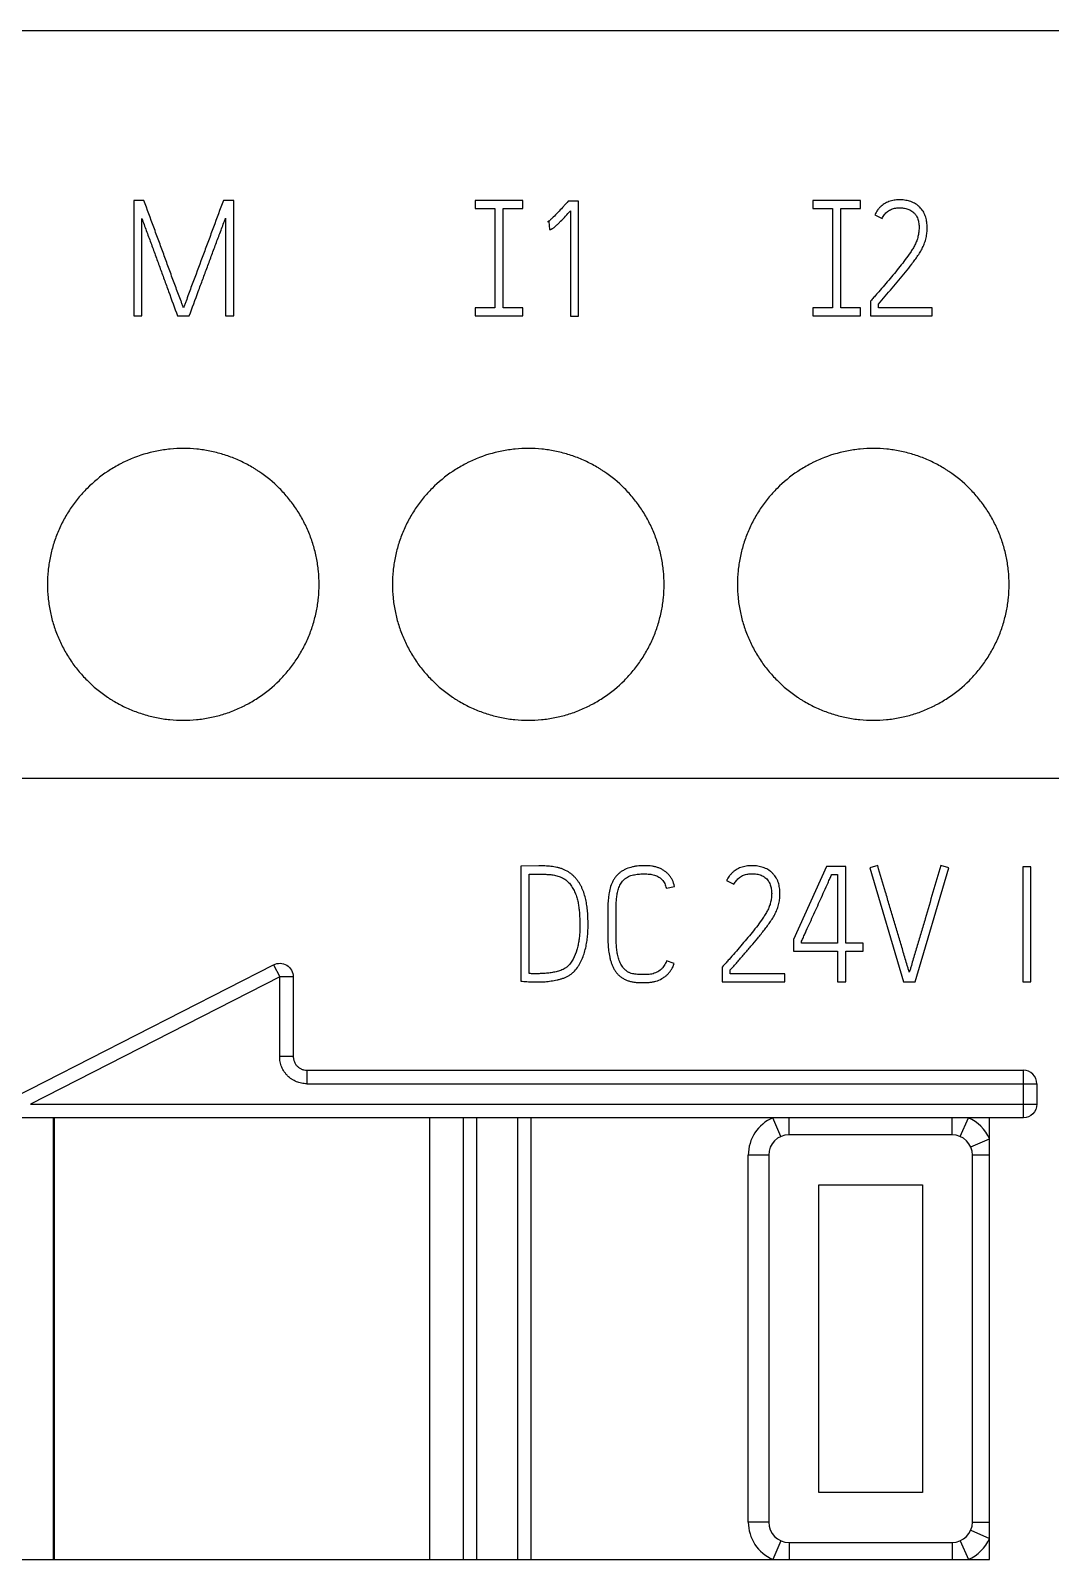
# Model space of a CAD drawing. Extents: x 0 to 420, y 0 to 297.
# Drawn here: x 117.15 to 132.17, y 209.14 to 231.64 of the extents above; entities that cross this region are included whole.
import ezdxf

# ---------------------------------------------------------------- set-up
doc = ezdxf.new("R2010")
doc.units = 0
doc.header["$LTSCALE"] = 23.1
doc.layers.add('10000_FRONT', color=7, linetype='CONTINUOUS')
doc.layers.add('10500_FRONT_LABELING', color=7, linetype='CONTINUOUS')

msp = doc.modelspace()

# ---------------------------------------------------------------- linework, layer by layer
at = {"layer": '10000_FRONT', "color": 7, "linetype": 'CONTINUOUS'}
for p, q in [((109.271, 231.64), (144.771, 231.64)), ((109.271, 220.64), (144.771, 220.64)), ((116.691, 215.829), (120.73, 217.892)), ((120.73, 217.892), (120.821, 217.714)), ((120.821, 217.714), (117.152, 215.84)), ((120.821, 216.54), (120.821, 217.714)), ((121.021, 217.714), (120.821, 217.714)), ((121.021, 217.714), (121.021, 216.54)), ((121.021, 216.54), (120.821, 216.54)), ((121.221, 216.34), (121.221, 216.14)), ((121.221, 216.34), (131.771, 216.34)), ((131.771, 215.64), (131.771, 216.34)), ((121.221, 216.14), (131.971, 216.14)), ((131.971, 216.14), (131.971, 215.84)), ((117.152, 215.84), (131.971, 215.84)), ((131.771, 215.64), (116.737, 215.64)), ((117.486, 215.64), (117.486, 209.14)), ((117.502, 215.64), (117.502, 209.14)), ((123.03, 209.14), (123.03, 215.64)), ((123.521, 215.64), (123.521, 209.14)), ((123.721, 215.64), (123.721, 209.14)), ((124.321, 215.64), (124.321, 209.14)), ((124.521, 215.64), (124.521, 209.14)), ((128.201, 215.365), (128.081, 215.64)), ((128.321, 215.39), (128.321, 215.64)), ((130.721, 215.39), (130.721, 215.64)), ((130.841, 215.365), (130.961, 215.64)), ((131.271, 209.14), (131.271, 215.64)), ((130.721, 215.39), (128.321, 215.39)), ((130.996, 215.21), (131.271, 215.33)), ((127.721, 209.69), (127.721, 215.09)), ((128.021, 215.09), (127.721, 215.09)), ((128.021, 215.09), (128.021, 209.69)), ((131.021, 209.69), (131.021, 215.09)), ((131.271, 215.09), (131.021, 215.09)), ((128.758, 210.127), (128.758, 214.653)), ((128.758, 214.653), (130.284, 214.653)), ((130.284, 214.653), (130.284, 210.127)), ((130.284, 210.127), (128.758, 210.127)), ((128.021, 209.69), (127.721, 209.69)), ((130.996, 209.57), (131.271, 209.45)), ((131.021, 209.69), (131.271, 209.69)), ((128.201, 209.415), (128.081, 209.14)), ((128.321, 209.39), (128.321, 209.14)), ((128.321, 209.39), (130.721, 209.39)), ((130.721, 209.39), (130.721, 209.14)), ((130.841, 209.415), (130.961, 209.14)), ((117.021, 209.14), (131.271, 209.14))]:
    msp.add_line(p, q, dxfattribs=at)
for centre, radius, start, end in [((131.771, 216.14), 0.2, 0, 90), ((128.321, 215.09), 0.6, 113.5565, 180), ((130.721, 215.09), 0.6, 23.5565, 66.4435), ((128.321, 215.09), 0.3, 90, 180), ((130.721, 215.09), 0.3, 0, 90), ((128.321, 209.69), 0.6, 180, 246.4435), ((128.321, 209.69), 0.3, 180, 270), ((130.721, 209.69), 0.3, 270, 360), ((130.721, 209.69), 0.6, 293.5565, 336.4435)]:
    msp.add_arc(centre, radius, start, end, dxfattribs=at)
for points, knots in [([(121.401, 223.49), (121.401, 223.556), (121.398, 223.621), (121.385, 223.751), (121.375, 223.815), (121.35, 223.942), (121.334, 224.006), (121.306, 224.1), (121.296, 224.131), (121.274, 224.193), (121.262, 224.223), (121.224, 224.314), (121.169, 224.432), (121.102, 224.544), (121.048, 224.625), (121.029, 224.652), (120.99, 224.704), (120.97, 224.73), (120.908, 224.807), (120.864, 224.856), (120.726, 224.994), (120.625, 225.077), (120.502, 225.16), (120.488, 225.169), (120.461, 225.186), (120.447, 225.195), (120.404, 225.221), (120.376, 225.237), (120.289, 225.283), (120.23, 225.312), (120.109, 225.362), (120.048, 225.384), (119.954, 225.413), (119.922, 225.421), (119.858, 225.437), (119.826, 225.445), (119.729, 225.464), (119.599, 225.484), (119.468, 225.49), (119.337, 225.49), (119.272, 225.487), (119.173, 225.478), (119.14, 225.473), (119.075, 225.464), (118.913, 225.436), (118.757, 225.388), (118.605, 225.325), (118.575, 225.312), (118.53, 225.291), (118.515, 225.284), (118.486, 225.269), (118.413, 225.231), (118.343, 225.188), (118.18, 225.08), (118.079, 224.997), (117.962, 224.88), (117.94, 224.856), (117.896, 224.807), (117.874, 224.783), (117.812, 224.707), (117.773, 224.655), (117.701, 224.546), (117.668, 224.49), (117.621, 224.404), (117.607, 224.374), (117.578, 224.315), (117.565, 224.285), (117.528, 224.194), (117.484, 224.071), (117.452, 223.945), (117.433, 223.85), (117.428, 223.817), (117.418, 223.753), (117.414, 223.72), (117.404, 223.622), (117.401, 223.556), (117.401, 223.49)], [0, 0, 0, 0, 0.03125, 0.03125, 0.0625, 0.0625, 0.09375, 0.09375, 0.109375, 0.109375, 0.125, 0.125, 0.15625, 0.1875, 0.1875, 0.203125, 0.203125, 0.21875, 0.21875, 0.25, 0.25, 0.3125, 0.3125, 0.320312, 0.320312, 0.328125, 0.328125, 0.34375, 0.34375, 0.375, 0.375, 0.40625, 0.40625, 0.421875, 0.421875, 0.4375, 0.4375, 0.46875, 0.5, 0.5, 0.53125, 0.53125, 0.546875, 0.546875, 0.5625, 0.625, 0.625, 0.640625, 0.640625, 0.648438, 0.648438, 0.65625, 0.6875, 0.6875, 0.75, 0.75, 0.765625, 0.765625, 0.78125, 0.78125, 0.8125, 0.8125, 0.84375, 0.84375, 0.859375, 0.859375, 0.875, 0.875, 0.90625, 0.9375, 0.9375, 0.953125, 0.953125, 0.96875, 0.96875, 1, 1, 1, 1]), ([(126.481, 223.49), (126.481, 223.556), (126.478, 223.621), (126.465, 223.751), (126.455, 223.815), (126.43, 223.942), (126.414, 224.006), (126.386, 224.1), (126.376, 224.131), (126.354, 224.193), (126.342, 224.223), (126.304, 224.314), (126.249, 224.432), (126.182, 224.544), (126.128, 224.625), (126.109, 224.652), (126.07, 224.704), (126.05, 224.73), (125.988, 224.807), (125.944, 224.856), (125.806, 224.994), (125.705, 225.077), (125.582, 225.16), (125.568, 225.169), (125.541, 225.186), (125.527, 225.195), (125.484, 225.221), (125.456, 225.237), (125.369, 225.283), (125.31, 225.312), (125.189, 225.362), (125.128, 225.384), (125.034, 225.413), (125.002, 225.421), (124.938, 225.437), (124.906, 225.445), (124.809, 225.464), (124.679, 225.484), (124.548, 225.49), (124.417, 225.49), (124.352, 225.487), (124.253, 225.478), (124.22, 225.473), (124.155, 225.464), (123.993, 225.436), (123.837, 225.388), (123.685, 225.325), (123.655, 225.312), (123.61, 225.291), (123.595, 225.284), (123.566, 225.269), (123.493, 225.231), (123.423, 225.188), (123.26, 225.08), (123.159, 224.997), (123.042, 224.88), (123.02, 224.856), (122.976, 224.807), (122.954, 224.783), (122.892, 224.707), (122.853, 224.655), (122.781, 224.546), (122.748, 224.49), (122.701, 224.404), (122.687, 224.374), (122.658, 224.315), (122.645, 224.285), (122.608, 224.194), (122.564, 224.071), (122.532, 223.945), (122.513, 223.85), (122.508, 223.817), (122.498, 223.753), (122.494, 223.72), (122.484, 223.622), (122.481, 223.556), (122.481, 223.49)], [0, 0, 0, 0, 0.03125, 0.03125, 0.0625, 0.0625, 0.09375, 0.09375, 0.109375, 0.109375, 0.125, 0.125, 0.15625, 0.1875, 0.1875, 0.203125, 0.203125, 0.21875, 0.21875, 0.25, 0.25, 0.3125, 0.3125, 0.320312, 0.320312, 0.328125, 0.328125, 0.34375, 0.34375, 0.375, 0.375, 0.40625, 0.40625, 0.421875, 0.421875, 0.4375, 0.4375, 0.46875, 0.5, 0.5, 0.53125, 0.53125, 0.546875, 0.546875, 0.5625, 0.625, 0.625, 0.640625, 0.640625, 0.648438, 0.648438, 0.65625, 0.6875, 0.6875, 0.75, 0.75, 0.765625, 0.765625, 0.78125, 0.78125, 0.8125, 0.8125, 0.84375, 0.84375, 0.859375, 0.859375, 0.875, 0.875, 0.90625, 0.9375, 0.9375, 0.953125, 0.953125, 0.96875, 0.96875, 1, 1, 1, 1]), ([(131.561, 223.49), (131.561, 223.556), (131.558, 223.621), (131.545, 223.751), (131.535, 223.815), (131.51, 223.942), (131.494, 224.006), (131.466, 224.1), (131.456, 224.131), (131.434, 224.193), (131.422, 224.223), (131.384, 224.314), (131.329, 224.432), (131.262, 224.544), (131.208, 224.625), (131.189, 224.652), (131.15, 224.704), (131.13, 224.73), (131.068, 224.807), (131.024, 224.856), (130.886, 224.994), (130.785, 225.077), (130.662, 225.16), (130.648, 225.169), (130.621, 225.186), (130.607, 225.195), (130.564, 225.221), (130.536, 225.237), (130.449, 225.283), (130.39, 225.312), (130.269, 225.362), (130.208, 225.384), (130.114, 225.413), (130.082, 225.421), (130.018, 225.437), (129.986, 225.445), (129.889, 225.464), (129.759, 225.484), (129.628, 225.49), (129.497, 225.49), (129.432, 225.487), (129.333, 225.478), (129.3, 225.473), (129.235, 225.464), (129.073, 225.436), (128.917, 225.388), (128.765, 225.325), (128.735, 225.312), (128.69, 225.291), (128.675, 225.284), (128.646, 225.269), (128.573, 225.231), (128.503, 225.188), (128.34, 225.08), (128.239, 224.997), (128.122, 224.88), (128.1, 224.856), (128.056, 224.807), (128.034, 224.783), (127.972, 224.707), (127.933, 224.655), (127.861, 224.546), (127.828, 224.49), (127.781, 224.404), (127.767, 224.374), (127.738, 224.315), (127.725, 224.285), (127.688, 224.194), (127.644, 224.071), (127.612, 223.945), (127.593, 223.85), (127.588, 223.817), (127.578, 223.753), (127.574, 223.72), (127.564, 223.622), (127.561, 223.556), (127.561, 223.49)], [0, 0, 0, 0, 0.03125, 0.03125, 0.0625, 0.0625, 0.09375, 0.09375, 0.109375, 0.109375, 0.125, 0.125, 0.15625, 0.1875, 0.1875, 0.203125, 0.203125, 0.21875, 0.21875, 0.25, 0.25, 0.3125, 0.3125, 0.320312, 0.320312, 0.328125, 0.328125, 0.34375, 0.34375, 0.375, 0.375, 0.40625, 0.40625, 0.421875, 0.421875, 0.4375, 0.4375, 0.46875, 0.5, 0.5, 0.53125, 0.53125, 0.546875, 0.546875, 0.5625, 0.625, 0.625, 0.640625, 0.640625, 0.648438, 0.648438, 0.65625, 0.6875, 0.6875, 0.75, 0.75, 0.765625, 0.765625, 0.78125, 0.78125, 0.8125, 0.8125, 0.84375, 0.84375, 0.859375, 0.859375, 0.875, 0.875, 0.90625, 0.9375, 0.9375, 0.953125, 0.953125, 0.96875, 0.96875, 1, 1, 1, 1]), ([(117.401, 223.49), (117.401, 223.424), (117.404, 223.359), (117.417, 223.23), (117.426, 223.165), (117.452, 223.038), (117.467, 222.975), (117.496, 222.881), (117.506, 222.85), (117.528, 222.788), (117.54, 222.757), (117.577, 222.666), (117.633, 222.549), (117.699, 222.437), (117.754, 222.355), (117.772, 222.329), (117.811, 222.276), (117.832, 222.25), (117.894, 222.173), (117.938, 222.125), (118.076, 221.986), (118.177, 221.903), (118.3, 221.821), (118.313, 221.812), (118.341, 221.794), (118.355, 221.785), (118.398, 221.76), (118.426, 221.743), (118.513, 221.697), (118.572, 221.669), (118.693, 221.619), (118.754, 221.597), (118.848, 221.568), (118.88, 221.559), (118.944, 221.543), (118.976, 221.536), (119.073, 221.516), (119.203, 221.497), (119.334, 221.49), (119.464, 221.49), (119.53, 221.493), (119.628, 221.503), (119.661, 221.507), (119.727, 221.517), (119.759, 221.522), (119.856, 221.541), (119.919, 221.557), (120.044, 221.595), (120.106, 221.617), (120.196, 221.655), (120.227, 221.668), (120.271, 221.69), (120.286, 221.697), (120.316, 221.712), (120.389, 221.75), (120.459, 221.792), (120.622, 221.901), (120.723, 221.984), (120.839, 222.1), (120.862, 222.124), (120.906, 222.173), (120.927, 222.198), (120.989, 222.273), (121.028, 222.326), (121.1, 222.434), (121.134, 222.49), (121.18, 222.577), (121.195, 222.606), (121.223, 222.666), (121.237, 222.696), (121.274, 222.786), (121.318, 222.909), (121.349, 223.035), (121.369, 223.131), (121.374, 223.163), (121.384, 223.228), (121.388, 223.26), (121.398, 223.359), (121.401, 223.424), (121.401, 223.49)], [0, 0, 0, 0, 0.03125, 0.03125, 0.0625, 0.0625, 0.09375, 0.09375, 0.109375, 0.109375, 0.125, 0.125, 0.15625, 0.1875, 0.1875, 0.203125, 0.203125, 0.21875, 0.21875, 0.25, 0.25, 0.3125, 0.3125, 0.320312, 0.320312, 0.328125, 0.328125, 0.34375, 0.34375, 0.375, 0.375, 0.40625, 0.40625, 0.421875, 0.421875, 0.4375, 0.4375, 0.46875, 0.5, 0.5, 0.53125, 0.53125, 0.546875, 0.546875, 0.5625, 0.5625, 0.59375, 0.59375, 0.625, 0.625, 0.640625, 0.640625, 0.648438, 0.648438, 0.65625, 0.6875, 0.6875, 0.75, 0.75, 0.765625, 0.765625, 0.78125, 0.78125, 0.8125, 0.8125, 0.84375, 0.84375, 0.859375, 0.859375, 0.875, 0.875, 0.90625, 0.9375, 0.9375, 0.953125, 0.953125, 0.96875, 0.96875, 1, 1, 1, 1]), ([(122.481, 223.49), (122.481, 223.424), (122.484, 223.359), (122.497, 223.23), (122.506, 223.165), (122.532, 223.038), (122.547, 222.975), (122.576, 222.881), (122.586, 222.85), (122.608, 222.788), (122.62, 222.757), (122.657, 222.666), (122.713, 222.549), (122.779, 222.437), (122.834, 222.355), (122.852, 222.329), (122.891, 222.276), (122.912, 222.25), (122.974, 222.173), (123.018, 222.125), (123.156, 221.986), (123.257, 221.903), (123.38, 221.821), (123.393, 221.812), (123.421, 221.794), (123.435, 221.785), (123.478, 221.76), (123.506, 221.743), (123.593, 221.697), (123.652, 221.669), (123.773, 221.619), (123.834, 221.597), (123.928, 221.568), (123.96, 221.559), (124.024, 221.543), (124.056, 221.536), (124.153, 221.516), (124.283, 221.497), (124.414, 221.49), (124.544, 221.49), (124.61, 221.493), (124.708, 221.503), (124.741, 221.507), (124.807, 221.517), (124.839, 221.522), (124.936, 221.541), (124.999, 221.557), (125.124, 221.595), (125.186, 221.617), (125.276, 221.655), (125.307, 221.668), (125.351, 221.69), (125.366, 221.697), (125.396, 221.712), (125.469, 221.75), (125.539, 221.792), (125.702, 221.901), (125.803, 221.984), (125.919, 222.1), (125.942, 222.124), (125.986, 222.173), (126.007, 222.198), (126.069, 222.273), (126.108, 222.326), (126.18, 222.434), (126.214, 222.49), (126.26, 222.577), (126.275, 222.606), (126.303, 222.666), (126.317, 222.696), (126.354, 222.786), (126.398, 222.909), (126.429, 223.035), (126.449, 223.131), (126.454, 223.163), (126.464, 223.228), (126.468, 223.26), (126.478, 223.359), (126.481, 223.424), (126.481, 223.49)], [0, 0, 0, 0, 0.03125, 0.03125, 0.0625, 0.0625, 0.09375, 0.09375, 0.109375, 0.109375, 0.125, 0.125, 0.15625, 0.1875, 0.1875, 0.203125, 0.203125, 0.21875, 0.21875, 0.25, 0.25, 0.3125, 0.3125, 0.320312, 0.320312, 0.328125, 0.328125, 0.34375, 0.34375, 0.375, 0.375, 0.40625, 0.40625, 0.421875, 0.421875, 0.4375, 0.4375, 0.46875, 0.5, 0.5, 0.53125, 0.53125, 0.546875, 0.546875, 0.5625, 0.5625, 0.59375, 0.59375, 0.625, 0.625, 0.640625, 0.640625, 0.648438, 0.648438, 0.65625, 0.6875, 0.6875, 0.75, 0.75, 0.765625, 0.765625, 0.78125, 0.78125, 0.8125, 0.8125, 0.84375, 0.84375, 0.859375, 0.859375, 0.875, 0.875, 0.90625, 0.9375, 0.9375, 0.953125, 0.953125, 0.96875, 0.96875, 1, 1, 1, 1]), ([(127.561, 223.49), (127.561, 223.424), (127.564, 223.359), (127.577, 223.23), (127.586, 223.165), (127.612, 223.038), (127.627, 222.975), (127.656, 222.881), (127.666, 222.85), (127.688, 222.788), (127.7, 222.757), (127.737, 222.666), (127.793, 222.549), (127.859, 222.437), (127.914, 222.355), (127.932, 222.329), (127.971, 222.276), (127.992, 222.25), (128.054, 222.173), (128.098, 222.125), (128.236, 221.986), (128.337, 221.903), (128.46, 221.821), (128.473, 221.812), (128.501, 221.794), (128.515, 221.785), (128.558, 221.76), (128.586, 221.743), (128.673, 221.697), (128.732, 221.669), (128.853, 221.619), (128.914, 221.597), (129.008, 221.568), (129.04, 221.559), (129.104, 221.543), (129.136, 221.536), (129.233, 221.516), (129.363, 221.497), (129.494, 221.49), (129.624, 221.49), (129.69, 221.493), (129.788, 221.503), (129.821, 221.507), (129.887, 221.517), (129.919, 221.522), (130.016, 221.541), (130.079, 221.557), (130.204, 221.595), (130.266, 221.617), (130.356, 221.655), (130.387, 221.668), (130.431, 221.69), (130.446, 221.697), (130.476, 221.712), (130.549, 221.75), (130.619, 221.792), (130.782, 221.901), (130.883, 221.984), (130.999, 222.1), (131.022, 222.124), (131.066, 222.173), (131.087, 222.198), (131.149, 222.273), (131.188, 222.326), (131.26, 222.434), (131.294, 222.49), (131.34, 222.577), (131.355, 222.606), (131.383, 222.666), (131.397, 222.696), (131.434, 222.786), (131.478, 222.909), (131.509, 223.035), (131.529, 223.131), (131.534, 223.163), (131.544, 223.228), (131.548, 223.26), (131.558, 223.359), (131.561, 223.424), (131.561, 223.49)], [0, 0, 0, 0, 0.03125, 0.03125, 0.0625, 0.0625, 0.09375, 0.09375, 0.109375, 0.109375, 0.125, 0.125, 0.15625, 0.1875, 0.1875, 0.203125, 0.203125, 0.21875, 0.21875, 0.25, 0.25, 0.3125, 0.3125, 0.320312, 0.320312, 0.328125, 0.328125, 0.34375, 0.34375, 0.375, 0.375, 0.40625, 0.40625, 0.421875, 0.421875, 0.4375, 0.4375, 0.46875, 0.5, 0.5, 0.53125, 0.53125, 0.546875, 0.546875, 0.5625, 0.5625, 0.59375, 0.59375, 0.625, 0.625, 0.640625, 0.640625, 0.648438, 0.648438, 0.65625, 0.6875, 0.6875, 0.75, 0.75, 0.765625, 0.765625, 0.78125, 0.78125, 0.8125, 0.8125, 0.84375, 0.84375, 0.859375, 0.859375, 0.875, 0.875, 0.90625, 0.9375, 0.9375, 0.953125, 0.953125, 0.96875, 0.96875, 1, 1, 1, 1]), ([(120.73, 217.892), (120.791, 217.923), (120.867, 217.92), (120.984, 217.848), (121.021, 217.782), (121.021, 217.714)], [0, 0, 0, 0, 0.5, 0.5, 1, 1, 1, 1]), ([(121.221, 216.14), (121.194, 216.14), (121.168, 216.143), (121.13, 216.151), (121.117, 216.154), (121.092, 216.162), (121.067, 216.17), (121.044, 216.182), (121.021, 216.194), (121.009, 216.201), (120.976, 216.223), (120.956, 216.239), (120.929, 216.267), (120.92, 216.276), (120.903, 216.297), (120.895, 216.307), (120.874, 216.34), (120.861, 216.363), (120.846, 216.399), (120.842, 216.412), (120.834, 216.437), (120.831, 216.45), (120.823, 216.488), (120.821, 216.514), (120.821, 216.54)], [0, 0, 0, 0, 0.125, 0.125, 0.1875, 0.1875, 0.25, 0.3125, 0.3125, 0.375, 0.375, 0.5, 0.5, 0.5625, 0.5625, 0.625, 0.625, 0.75, 0.75, 0.8125, 0.8125, 0.875, 0.875, 1, 1, 1, 1]), ([(121.021, 216.54), (121.021, 216.537), (121.021, 216.534), (121.021, 216.527), (121.022, 216.517), (121.024, 216.501), (121.028, 216.489), (121.031, 216.476), (121.034, 216.47), (121.041, 216.452), (121.047, 216.44), (121.062, 216.418), (121.07, 216.408), (121.089, 216.39), (121.099, 216.381), (121.115, 216.37), (121.121, 216.367), (121.132, 216.361), (121.144, 216.355), (121.156, 216.351), (121.169, 216.347), (121.175, 216.345), (121.195, 216.342), (121.208, 216.34), (121.221, 216.34)], [0, 0, 0, 0, 0.03125, 0.03125, 0.0625, 0.125, 0.1875, 0.1875, 0.25, 0.25, 0.375, 0.375, 0.5, 0.5, 0.625, 0.625, 0.6875, 0.6875, 0.75, 0.8125, 0.8125, 0.875, 0.875, 1, 1, 1, 1]), ([(131.971, 215.84), (131.971, 215.787), (131.949, 215.736), (131.876, 215.662), (131.824, 215.64), (131.771, 215.64)], [0, 0, 0, 0, 0.5, 0.5, 1, 1, 1, 1])]:
    msp.add_open_spline(points, degree=3, knots=knots, dxfattribs=at)
at = {"layer": '10500_FRONT_LABELING', "color": 7, "linetype": 'CONTINUOUS'}
for p, q in [((118.671, 229.14), (118.671, 227.44)), ((118.822, 229.14), (118.671, 229.14)), ((120.144, 229.14), (119.991, 229.14)), ((120.144, 227.44), (120.144, 229.14)), ((123.701, 229.14), (123.701, 229.02)), ((124.401, 229.14), (123.701, 229.14)), ((124.401, 229.02), (124.401, 229.14)), ((125.07, 229.131), (125.054, 229.112)), ((125.219, 229.131), (125.07, 229.131)), ((125.219, 227.438), (125.219, 229.131)), ((128.671, 229.14), (128.671, 229.02)), ((129.371, 229.14), (128.671, 229.14)), ((129.371, 229.02), (129.371, 229.14)), ((118.791, 227.44), (118.791, 228.876)), ((120.024, 228.881), (120.024, 227.44)), ((123.701, 229.02), (123.991, 229.02)), ((123.991, 229.02), (123.991, 227.56)), ((124.111, 227.56), (124.111, 229.02)), ((124.111, 229.02), (124.401, 229.02)), ((124.771, 228.827), (124.785, 228.831)), ((124.785, 228.831), (124.792, 228.711)), ((125.101, 228.985), (125.101, 227.438)), ((128.671, 229.02), (128.961, 229.02)), ((128.961, 229.02), (128.961, 227.56)), ((129.081, 227.56), (129.081, 229.02)), ((129.081, 229.02), (129.371, 229.02)), ((129.585, 228.93), (129.691, 228.876)), ((123.701, 227.56), (123.701, 227.44)), ((123.991, 227.56), (123.701, 227.56)), ((124.401, 227.56), (124.111, 227.56)), ((124.401, 227.44), (124.401, 227.56)), ((128.671, 227.56), (128.671, 227.44)), ((128.961, 227.56), (128.671, 227.56)), ((129.371, 227.56), (129.081, 227.56)), ((129.371, 227.44), (129.371, 227.56)), ((129.535, 227.674), (129.521, 227.657)), ((129.521, 227.657), (129.521, 227.44)), ((129.639, 227.558), (129.639, 227.615)), ((130.426, 227.558), (129.639, 227.558)), ((130.426, 227.44), (130.426, 227.558)), ((118.671, 227.44), (118.791, 227.44)), ((119.317, 227.44), (119.489, 227.44)), ((120.024, 227.44), (120.144, 227.44)), ((123.701, 227.44), (124.401, 227.44)), ((125.101, 227.438), (125.219, 227.438)), ((128.671, 227.44), (129.371, 227.44)), ((129.521, 227.44), (130.426, 227.44)), ((124.635, 219.347), (124.371, 219.345)), ((124.371, 219.345), (124.371, 217.652)), ((124.494, 217.763), (124.494, 219.225)), ((124.494, 219.225), (124.683, 219.225)), ((128.871, 219.34), (128.385, 218.265)), ((129.157, 219.34), (128.871, 219.34)), ((128.95, 219.222), (129.034, 219.222)), ((129.034, 219.222), (129.034, 218.208)), ((129.157, 218.208), (129.157, 219.34)), ((129.626, 219.352), (129.508, 219.319)), ((129.508, 219.319), (130.008, 217.64)), ((130.177, 217.64), (130.674, 219.319)), ((130.674, 219.319), (130.556, 219.352)), ((131.764, 219.335), (131.764, 217.64)), ((131.883, 219.335), (131.764, 219.335)), ((131.883, 217.64), (131.883, 219.335)), ((126.514, 219.017), (126.632, 219.045)), ((127.401, 219.13), (127.509, 219.076)), ((125.653, 218.739), (125.653, 218.291)), ((125.775, 218.291), (125.775, 218.739)), ((128.385, 218.265), (128.385, 218.091)), ((128.385, 218.091), (129.034, 218.091)), ((128.505, 218.208), (128.505, 218.239)), ((129.034, 218.208), (128.505, 218.208)), ((129.034, 218.091), (129.034, 217.64)), ((129.412, 218.208), (129.157, 218.208)), ((129.157, 217.64), (129.157, 218.091)), ((129.157, 218.091), (129.412, 218.091)), ((129.412, 218.091), (129.412, 218.208)), ((126.629, 217.909), (126.516, 217.949)), ((127.351, 217.874), (127.336, 217.857)), ((127.336, 217.857), (127.336, 217.64)), ((127.456, 217.758), (127.456, 217.815)), ((127.336, 217.64), (128.26, 217.64)), ((128.26, 217.758), (127.456, 217.758)), ((128.26, 217.64), (128.26, 217.758)), ((129.034, 217.64), (129.157, 217.64)), ((130.008, 217.64), (130.177, 217.64)), ((131.764, 217.64), (131.883, 217.64))]:
    msp.add_line(p, q, dxfattribs=at)
for points, knots in [([(119.406, 227.56), (119.399, 227.576), (119.393, 227.593), (119.38, 227.626), (119.374, 227.642), (119.356, 227.691), (119.343, 227.724), (119.306, 227.823), (119.282, 227.888), (119.233, 228.02), (119.208, 228.086), (119.172, 228.185), (119.16, 228.218), (119.136, 228.284), (119.124, 228.317), (119.101, 228.383), (119.089, 228.416), (119.065, 228.482), (119.052, 228.515), (119.028, 228.58), (119.016, 228.613), (118.991, 228.679), (118.93, 228.844), (118.87, 229.009), (118.822, 229.14)], [0, 0, 0, 0, 0.03125, 0.03125, 0.0625, 0.0625, 0.125, 0.125, 0.25, 0.25, 0.375, 0.375, 0.4375, 0.4375, 0.5, 0.5, 0.5625, 0.5625, 0.625, 0.625, 0.6875, 0.6875, 0.75, 1, 1, 1, 1]), ([(119.991, 229.14), (119.943, 229.008), (119.894, 228.877), (119.821, 228.679), (119.797, 228.614), (119.747, 228.482), (119.722, 228.416), (119.649, 228.219), (119.601, 228.087), (119.527, 227.89), (119.502, 227.824), (119.466, 227.726), (119.454, 227.693), (119.436, 227.643), (119.43, 227.627), (119.418, 227.594), (119.412, 227.577), (119.406, 227.56)], [0, 0, 0, 0, 0.25, 0.25, 0.375, 0.375, 0.5, 0.5, 0.75, 0.75, 0.875, 0.875, 0.9375, 0.9375, 0.96875, 0.96875, 1, 1, 1, 1]), ([(125.054, 229.112), (125.043, 229.099), (125.031, 229.087), (125.009, 229.062), (124.997, 229.05), (124.963, 229.013), (124.941, 228.988), (124.894, 228.94), (124.871, 228.916), (124.835, 228.88), (124.823, 228.869), (124.804, 228.852), (124.798, 228.847), (124.785, 228.836), (124.778, 228.831), (124.771, 228.827)], [0, 0, 0, 0, 0.125, 0.125, 0.25, 0.25, 0.5, 0.5, 0.75, 0.75, 0.875, 0.875, 0.9375, 0.9375, 1, 1, 1, 1]), ([(129.639, 227.615), (129.672, 227.654), (129.705, 227.693), (129.771, 227.771), (129.804, 227.81), (129.871, 227.888), (129.904, 227.927), (129.97, 228.005), (130.002, 228.045), (130.067, 228.124), (130.099, 228.164), (130.145, 228.225), (130.16, 228.246), (130.19, 228.287), (130.205, 228.308), (130.233, 228.351), (130.247, 228.373), (130.273, 228.417), (130.285, 228.44), (130.306, 228.486), (130.316, 228.51), (130.332, 228.558), (130.338, 228.583), (130.348, 228.634), (130.351, 228.659), (130.355, 228.71), (130.356, 228.735), (130.354, 228.786), (130.351, 228.812), (130.342, 228.863), (130.336, 228.888), (130.323, 228.924), (130.318, 228.937), (130.307, 228.96), (130.301, 228.971), (130.287, 228.993), (130.28, 229.003), (130.263, 229.023), (130.255, 229.032), (130.236, 229.051), (130.227, 229.06), (130.207, 229.076), (130.196, 229.083), (130.174, 229.096), (130.163, 229.102), (130.139, 229.113), (130.127, 229.118), (130.09, 229.131), (130.066, 229.137), (130.028, 229.144), (130.015, 229.146), (129.989, 229.148), (129.976, 229.149), (129.937, 229.15), (129.911, 229.149), (129.873, 229.145), (129.86, 229.143), (129.835, 229.138), (129.822, 229.134), (129.785, 229.123), (129.761, 229.112), (129.728, 229.093), (129.717, 229.086), (129.696, 229.071), (129.676, 229.055), (129.657, 229.037), (129.64, 229.018), (129.632, 229.008), (129.608, 228.976), (129.595, 228.954), (129.585, 228.93)], [0, 0, 0, 0, 0.0625, 0.0625, 0.125, 0.125, 0.1875, 0.1875, 0.25, 0.25, 0.3125, 0.3125, 0.34375, 0.34375, 0.375, 0.375, 0.40625, 0.40625, 0.4375, 0.4375, 0.46875, 0.46875, 0.5, 0.5, 0.53125, 0.53125, 0.5625, 0.5625, 0.59375, 0.59375, 0.625, 0.625, 0.640625, 0.640625, 0.65625, 0.65625, 0.671875, 0.671875, 0.6875, 0.6875, 0.703125, 0.703125, 0.71875, 0.71875, 0.734375, 0.734375, 0.75, 0.75, 0.78125, 0.78125, 0.796875, 0.796875, 0.8125, 0.8125, 0.84375, 0.84375, 0.859375, 0.859375, 0.875, 0.875, 0.90625, 0.90625, 0.921875, 0.921875, 0.9375, 0.953125, 0.953125, 0.96875, 0.96875, 1, 1, 1, 1]), ([(118.791, 228.876), (118.812, 228.816), (118.834, 228.756), (118.878, 228.637), (118.901, 228.577), (118.945, 228.457), (118.967, 228.398), (119.01, 228.278), (119.032, 228.218), (119.065, 228.128), (119.076, 228.098), (119.098, 228.039), (119.109, 228.009), (119.142, 227.919), (119.164, 227.859), (119.229, 227.679), (119.273, 227.56), (119.317, 227.44)], [0, 0, 0, 0, 0.125, 0.125, 0.25, 0.25, 0.375, 0.375, 0.5, 0.5, 0.5625, 0.5625, 0.625, 0.625, 0.75, 0.75, 1, 1, 1, 1]), ([(119.489, 227.44), (119.533, 227.56), (119.578, 227.681), (119.644, 227.861), (119.667, 227.921), (119.7, 228.011), (119.711, 228.041), (119.733, 228.101), (119.744, 228.131), (119.778, 228.221), (119.8, 228.281), (119.844, 228.401), (119.867, 228.461), (119.911, 228.581), (119.934, 228.641), (119.979, 228.761), (120.002, 228.821), (120.024, 228.881)], [0, 0, 0, 0, 0.25, 0.25, 0.375, 0.375, 0.4375, 0.4375, 0.5, 0.5, 0.625, 0.625, 0.75, 0.75, 0.875, 0.875, 1, 1, 1, 1]), ([(124.792, 228.711), (124.797, 228.711), (124.801, 228.712), (124.809, 228.714), (124.814, 228.715), (124.822, 228.718), (124.826, 228.72), (124.833, 228.724), (124.837, 228.726), (124.848, 228.734), (124.855, 228.739), (124.868, 228.75), (124.875, 228.756), (124.895, 228.773), (124.907, 228.785), (124.932, 228.809), (124.945, 228.821), (124.982, 228.858), (125.006, 228.883), (125.054, 228.934), (125.077, 228.959), (125.101, 228.985)], [0, 0, 0, 0, 0.03125, 0.03125, 0.0625, 0.0625, 0.09375, 0.09375, 0.125, 0.125, 0.1875, 0.1875, 0.25, 0.25, 0.375, 0.375, 0.5, 0.5, 0.75, 0.75, 1, 1, 1, 1]), ([(129.691, 228.876), (129.7, 228.896), (129.712, 228.915), (129.732, 228.94), (129.74, 228.948), (129.755, 228.964), (129.772, 228.978), (129.79, 228.99), (129.809, 229.001), (129.819, 229.006), (129.849, 229.019), (129.87, 229.024), (129.903, 229.029), (129.914, 229.03), (129.936, 229.032), (129.947, 229.032), (129.98, 229.031), (130.001, 229.029), (130.034, 229.023), (130.045, 229.021), (130.066, 229.015), (130.076, 229.011), (130.096, 229.003), (130.106, 228.998), (130.125, 228.987), (130.134, 228.98), (130.151, 228.967), (130.159, 228.959), (130.17, 228.947), (130.174, 228.943), (130.181, 228.934), (130.184, 228.93), (130.193, 228.916), (130.199, 228.907), (130.208, 228.887), (130.213, 228.877), (130.223, 228.846), (130.228, 228.824), (130.233, 228.792), (130.234, 228.781), (130.235, 228.76), (130.235, 228.749), (130.235, 228.716), (130.234, 228.694), (130.228, 228.651), (130.224, 228.63), (130.217, 228.598), (130.214, 228.588), (130.208, 228.567), (130.204, 228.556), (130.193, 228.526), (130.184, 228.506), (130.165, 228.468), (130.154, 228.449), (130.131, 228.412), (130.12, 228.394), (130.084, 228.34), (130.059, 228.305), (130.007, 228.235), (129.981, 228.201), (129.927, 228.134), (129.9, 228.1), (129.844, 228.034), (129.816, 228.001), (129.761, 227.935), (129.733, 227.902), (129.676, 227.837), (129.648, 227.804), (129.606, 227.755), (129.592, 227.739), (129.563, 227.706), (129.549, 227.69), (129.535, 227.674)], [0, 0, 0, 0, 0.03125, 0.03125, 0.046875, 0.046875, 0.0625, 0.078125, 0.078125, 0.09375, 0.09375, 0.125, 0.125, 0.140625, 0.140625, 0.15625, 0.15625, 0.1875, 0.1875, 0.203125, 0.203125, 0.21875, 0.21875, 0.234375, 0.234375, 0.25, 0.25, 0.265625, 0.265625, 0.273438, 0.273438, 0.28125, 0.28125, 0.296875, 0.296875, 0.3125, 0.3125, 0.34375, 0.34375, 0.359375, 0.359375, 0.375, 0.375, 0.40625, 0.40625, 0.4375, 0.4375, 0.453125, 0.453125, 0.46875, 0.46875, 0.5, 0.5, 0.53125, 0.53125, 0.5625, 0.5625, 0.625, 0.625, 0.6875, 0.6875, 0.75, 0.75, 0.8125, 0.8125, 0.875, 0.875, 0.9375, 0.9375, 0.96875, 0.96875, 1, 1, 1, 1]), ([(124.371, 217.652), (124.386, 217.651), (124.401, 217.649), (124.431, 217.646), (124.445, 217.645), (124.475, 217.642), (124.49, 217.641), (124.52, 217.639), (124.535, 217.639), (124.579, 217.638), (124.609, 217.638), (124.668, 217.639), (124.698, 217.641), (124.757, 217.645), (124.787, 217.649), (124.846, 217.657), (124.875, 217.662), (124.919, 217.672), (124.934, 217.676), (124.963, 217.683), (124.978, 217.688), (125.006, 217.698), (125.02, 217.704), (125.048, 217.716), (125.061, 217.723), (125.087, 217.737), (125.1, 217.746), (125.124, 217.764), (125.159, 217.793), (125.187, 217.827), (125.213, 217.864), (125.222, 217.877), (125.237, 217.903), (125.244, 217.916), (125.265, 217.955), (125.277, 217.983), (125.298, 218.039), (125.307, 218.067), (125.323, 218.125), (125.33, 218.154), (125.341, 218.213), (125.346, 218.242), (125.353, 218.301), (125.356, 218.33), (125.36, 218.39), (125.361, 218.419), (125.362, 218.479), (125.361, 218.509), (125.36, 218.569), (125.359, 218.599), (125.356, 218.659), (125.353, 218.688), (125.346, 218.747), (125.342, 218.777), (125.334, 218.821), (125.331, 218.835), (125.324, 218.865), (125.321, 218.879), (125.309, 218.923), (125.3, 218.952), (125.284, 218.994), (125.278, 219.008), (125.266, 219.035), (125.252, 219.062), (125.237, 219.088), (125.22, 219.113), (125.212, 219.125), (125.193, 219.149), (125.184, 219.161), (125.164, 219.183), (125.153, 219.193), (125.131, 219.214), (125.12, 219.224), (125.096, 219.242), (125.084, 219.251), (125.045, 219.275), (125.018, 219.288), (124.976, 219.304), (124.962, 219.309), (124.933, 219.318), (124.918, 219.322), (124.874, 219.332), (124.845, 219.336), (124.785, 219.342), (124.755, 219.344), (124.71, 219.346), (124.695, 219.346), (124.665, 219.347), (124.65, 219.347), (124.635, 219.347)], [0, 0, 0, 0, 0.015625, 0.015625, 0.03125, 0.03125, 0.046875, 0.046875, 0.0625, 0.0625, 0.09375, 0.09375, 0.125, 0.125, 0.15625, 0.15625, 0.1875, 0.1875, 0.203125, 0.203125, 0.21875, 0.21875, 0.234375, 0.234375, 0.25, 0.25, 0.265625, 0.265625, 0.28125, 0.3125, 0.3125, 0.328125, 0.328125, 0.34375, 0.34375, 0.375, 0.375, 0.40625, 0.40625, 0.4375, 0.4375, 0.46875, 0.46875, 0.5, 0.5, 0.53125, 0.53125, 0.5625, 0.5625, 0.59375, 0.59375, 0.625, 0.625, 0.65625, 0.65625, 0.671875, 0.671875, 0.6875, 0.6875, 0.71875, 0.71875, 0.734375, 0.734375, 0.75, 0.765625, 0.765625, 0.78125, 0.78125, 0.796875, 0.796875, 0.8125, 0.8125, 0.828125, 0.828125, 0.84375, 0.84375, 0.875, 0.875, 0.890625, 0.890625, 0.90625, 0.90625, 0.9375, 0.9375, 0.96875, 0.96875, 0.984375, 0.984375, 1, 1, 1, 1]), ([(124.683, 219.225), (124.708, 219.225), (124.732, 219.224), (124.781, 219.221), (124.805, 219.22), (124.853, 219.214), (124.877, 219.21), (124.912, 219.199), (124.924, 219.196), (124.947, 219.187), (124.958, 219.183), (124.981, 219.172), (124.991, 219.167), (125.013, 219.154), (125.023, 219.148), (125.053, 219.126), (125.07, 219.109), (125.094, 219.081), (125.102, 219.072), (125.116, 219.052), (125.123, 219.042), (125.142, 219.01), (125.153, 218.989), (125.174, 218.945), (125.182, 218.922), (125.194, 218.887), (125.197, 218.876), (125.204, 218.852), (125.207, 218.84), (125.215, 218.805), (125.219, 218.781), (125.227, 218.734), (125.229, 218.71), (125.234, 218.662), (125.235, 218.638), (125.238, 218.59), (125.239, 218.565), (125.241, 218.517), (125.241, 218.493), (125.242, 218.445), (125.241, 218.42), (125.239, 218.372), (125.237, 218.348), (125.233, 218.3), (125.23, 218.276), (125.223, 218.229), (125.219, 218.205), (125.209, 218.158), (125.203, 218.134), (125.182, 218.065), (125.165, 218.019), (125.13, 217.955), (125.117, 217.935), (125.088, 217.896), (125.072, 217.878), (125.049, 217.858), (125.044, 217.855), (125.035, 217.847), (125.02, 217.837), (125.004, 217.828), (124.982, 217.817), (124.971, 217.813), (124.948, 217.805), (124.937, 217.801), (124.913, 217.794), (124.901, 217.791), (124.878, 217.786), (124.866, 217.783), (124.831, 217.776), (124.807, 217.773), (124.759, 217.767), (124.735, 217.765), (124.699, 217.763), (124.687, 217.762), (124.663, 217.761), (124.651, 217.761), (124.615, 217.76), (124.59, 217.76), (124.554, 217.76), (124.542, 217.76), (124.518, 217.761), (124.506, 217.762), (124.494, 217.763)], [0, 0, 0, 0, 0.03125, 0.03125, 0.0625, 0.0625, 0.09375, 0.09375, 0.109375, 0.109375, 0.125, 0.125, 0.140625, 0.140625, 0.15625, 0.15625, 0.1875, 0.1875, 0.203125, 0.203125, 0.21875, 0.21875, 0.25, 0.25, 0.28125, 0.28125, 0.296875, 0.296875, 0.3125, 0.3125, 0.34375, 0.34375, 0.375, 0.375, 0.40625, 0.40625, 0.4375, 0.4375, 0.46875, 0.46875, 0.5, 0.5, 0.53125, 0.53125, 0.5625, 0.5625, 0.59375, 0.59375, 0.625, 0.625, 0.6875, 0.6875, 0.71875, 0.71875, 0.75, 0.75, 0.757812, 0.757812, 0.765625, 0.78125, 0.78125, 0.796875, 0.796875, 0.8125, 0.8125, 0.828125, 0.828125, 0.84375, 0.84375, 0.875, 0.875, 0.90625, 0.90625, 0.921875, 0.921875, 0.9375, 0.9375, 0.96875, 0.96875, 0.984375, 0.984375, 1, 1, 1, 1]), ([(126.632, 219.045), (126.627, 219.077), (126.618, 219.108), (126.601, 219.144), (126.597, 219.151), (126.589, 219.165), (126.585, 219.172), (126.571, 219.191), (126.561, 219.204), (126.54, 219.228), (126.529, 219.239), (126.504, 219.26), (126.492, 219.269), (126.465, 219.287), (126.451, 219.295), (126.422, 219.309), (126.408, 219.315), (126.378, 219.326), (126.362, 219.331), (126.331, 219.338), (126.316, 219.341), (126.268, 219.347), (126.236, 219.349), (126.173, 219.35), (126.141, 219.349), (126.094, 219.345), (126.078, 219.343), (126.046, 219.338), (126.031, 219.335), (125.984, 219.324), (125.954, 219.315), (125.91, 219.296), (125.895, 219.289), (125.867, 219.274), (125.854, 219.265), (125.828, 219.246), (125.816, 219.236), (125.793, 219.214), (125.782, 219.203), (125.762, 219.178), (125.752, 219.165), (125.736, 219.138), (125.728, 219.124), (125.707, 219.081), (125.696, 219.052), (125.678, 218.991), (125.672, 218.96), (125.656, 218.866), (125.653, 218.803), (125.653, 218.739)], [0, 0, 0, 0, 0.0625, 0.0625, 0.078125, 0.078125, 0.09375, 0.09375, 0.125, 0.125, 0.15625, 0.15625, 0.1875, 0.1875, 0.21875, 0.21875, 0.25, 0.25, 0.28125, 0.28125, 0.3125, 0.3125, 0.375, 0.375, 0.4375, 0.4375, 0.46875, 0.46875, 0.5, 0.5, 0.5625, 0.5625, 0.59375, 0.59375, 0.625, 0.625, 0.65625, 0.65625, 0.6875, 0.6875, 0.71875, 0.71875, 0.75, 0.75, 0.8125, 0.8125, 0.875, 0.875, 1, 1, 1, 1]), ([(125.775, 218.739), (125.775, 218.763), (125.776, 218.788), (125.778, 218.837), (125.78, 218.861), (125.786, 218.909), (125.79, 218.933), (125.801, 218.981), (125.808, 219.005), (125.821, 219.039), (125.826, 219.05), (125.837, 219.072), (125.843, 219.083), (125.862, 219.115), (125.878, 219.133), (125.901, 219.154), (125.906, 219.158), (125.915, 219.165), (125.92, 219.169), (125.936, 219.179), (125.947, 219.185), (125.969, 219.196), (125.98, 219.201), (126.004, 219.208), (126.016, 219.211), (126.04, 219.216), (126.052, 219.219), (126.076, 219.222), (126.088, 219.224), (126.125, 219.227), (126.149, 219.229), (126.198, 219.23), (126.223, 219.229), (126.272, 219.225), (126.296, 219.222), (126.332, 219.214), (126.344, 219.21), (126.367, 219.202), (126.379, 219.197), (126.4, 219.186), (126.411, 219.179), (126.431, 219.165), (126.44, 219.157), (126.457, 219.139), (126.464, 219.129), (126.478, 219.109), (126.484, 219.098), (126.495, 219.076), (126.499, 219.064), (126.507, 219.041), (126.511, 219.029), (126.514, 219.017)], [0, 0, 0, 0, 0.0625, 0.0625, 0.125, 0.125, 0.1875, 0.1875, 0.25, 0.25, 0.28125, 0.28125, 0.3125, 0.3125, 0.375, 0.375, 0.390625, 0.390625, 0.40625, 0.40625, 0.4375, 0.4375, 0.46875, 0.46875, 0.5, 0.5, 0.53125, 0.53125, 0.5625, 0.5625, 0.625, 0.625, 0.6875, 0.6875, 0.75, 0.75, 0.78125, 0.78125, 0.8125, 0.8125, 0.84375, 0.84375, 0.875, 0.875, 0.90625, 0.90625, 0.9375, 0.9375, 0.96875, 0.96875, 1, 1, 1, 1]), ([(127.509, 219.076), (127.519, 219.096), (127.531, 219.115), (127.552, 219.14), (127.559, 219.148), (127.575, 219.164), (127.592, 219.178), (127.611, 219.19), (127.63, 219.201), (127.64, 219.206), (127.67, 219.219), (127.692, 219.224), (127.724, 219.229), (127.736, 219.23), (127.758, 219.232), (127.769, 219.232), (127.801, 219.231), (127.823, 219.23), (127.856, 219.224), (127.867, 219.222), (127.888, 219.216), (127.899, 219.212), (127.919, 219.204), (127.929, 219.2), (127.944, 219.192), (127.949, 219.189), (127.958, 219.183), (127.962, 219.18), (127.976, 219.17), (127.984, 219.162), (127.999, 219.147), (128.006, 219.138), (128.019, 219.12), (128.025, 219.111), (128.035, 219.091), (128.04, 219.081), (128.048, 219.06), (128.051, 219.05), (128.056, 219.028), (128.058, 219.018), (128.062, 218.996), (128.063, 218.985), (128.065, 218.963), (128.065, 218.952), (128.065, 218.919), (128.064, 218.897), (128.058, 218.854), (128.054, 218.832), (128.046, 218.8), (128.044, 218.79), (128.037, 218.768), (128.034, 218.758), (128.022, 218.727), (128.013, 218.707), (127.993, 218.669), (127.982, 218.65), (127.959, 218.613), (127.947, 218.595), (127.91, 218.541), (127.885, 218.505), (127.833, 218.435), (127.806, 218.401), (127.751, 218.334), (127.723, 218.3), (127.666, 218.234), (127.638, 218.201), (127.581, 218.135), (127.552, 218.102), (127.495, 218.037), (127.466, 218.004), (127.423, 217.955), (127.408, 217.939), (127.379, 217.906), (127.365, 217.89), (127.351, 217.874)], [0, 0, 0, 0, 0.03125, 0.03125, 0.046875, 0.046875, 0.0625, 0.078125, 0.078125, 0.09375, 0.09375, 0.125, 0.125, 0.140625, 0.140625, 0.15625, 0.15625, 0.1875, 0.1875, 0.203125, 0.203125, 0.21875, 0.21875, 0.234375, 0.234375, 0.242188, 0.242188, 0.25, 0.25, 0.265625, 0.265625, 0.28125, 0.28125, 0.296875, 0.296875, 0.3125, 0.3125, 0.328125, 0.328125, 0.34375, 0.34375, 0.359375, 0.359375, 0.375, 0.375, 0.40625, 0.40625, 0.4375, 0.4375, 0.453125, 0.453125, 0.46875, 0.46875, 0.5, 0.5, 0.53125, 0.53125, 0.5625, 0.5625, 0.625, 0.625, 0.6875, 0.6875, 0.75, 0.75, 0.8125, 0.8125, 0.875, 0.875, 0.9375, 0.9375, 0.96875, 0.96875, 1, 1, 1, 1]), ([(127.456, 217.815), (127.49, 217.854), (127.524, 217.893), (127.591, 217.971), (127.625, 218.01), (127.693, 218.088), (127.727, 218.127), (127.794, 218.205), (127.827, 218.245), (127.893, 218.324), (127.926, 218.364), (127.973, 218.426), (127.989, 218.446), (128.019, 218.488), (128.034, 218.509), (128.063, 218.552), (128.077, 218.574), (128.104, 218.618), (128.116, 218.641), (128.132, 218.676), (128.138, 218.688), (128.147, 218.712), (128.152, 218.724), (128.16, 218.748), (128.164, 218.761), (128.17, 218.786), (128.173, 218.799), (128.18, 218.837), (128.184, 218.862), (128.188, 218.914), (128.188, 218.939), (128.186, 218.978), (128.185, 218.991), (128.182, 219.017), (128.18, 219.03), (128.173, 219.068), (128.167, 219.093), (128.155, 219.124), (128.152, 219.13), (128.147, 219.142), (128.144, 219.148), (128.135, 219.165), (128.129, 219.176), (128.114, 219.197), (128.106, 219.208), (128.094, 219.222), (128.089, 219.227), (128.08, 219.237), (128.076, 219.241), (128.062, 219.255), (128.052, 219.264), (128.031, 219.279), (128.02, 219.286), (127.998, 219.299), (127.986, 219.304), (127.962, 219.315), (127.95, 219.319), (127.913, 219.332), (127.888, 219.338), (127.85, 219.345), (127.837, 219.346), (127.811, 219.349), (127.797, 219.349), (127.758, 219.35), (127.732, 219.349), (127.694, 219.345), (127.681, 219.343), (127.655, 219.337), (127.642, 219.334), (127.605, 219.323), (127.581, 219.312), (127.547, 219.293), (127.536, 219.286), (127.515, 219.271), (127.494, 219.255), (127.476, 219.237), (127.458, 219.218), (127.449, 219.208), (127.426, 219.176), (127.412, 219.154), (127.401, 219.13)], [0, 0, 0, 0, 0.0625, 0.0625, 0.125, 0.125, 0.1875, 0.1875, 0.25, 0.25, 0.3125, 0.3125, 0.34375, 0.34375, 0.375, 0.375, 0.40625, 0.40625, 0.4375, 0.4375, 0.453125, 0.453125, 0.46875, 0.46875, 0.484375, 0.484375, 0.5, 0.5, 0.53125, 0.53125, 0.5625, 0.5625, 0.578125, 0.578125, 0.59375, 0.59375, 0.625, 0.625, 0.632812, 0.632812, 0.640625, 0.640625, 0.65625, 0.65625, 0.671875, 0.671875, 0.679688, 0.679688, 0.6875, 0.6875, 0.703125, 0.703125, 0.71875, 0.71875, 0.734375, 0.734375, 0.75, 0.75, 0.78125, 0.78125, 0.796875, 0.796875, 0.8125, 0.8125, 0.84375, 0.84375, 0.859375, 0.859375, 0.875, 0.875, 0.90625, 0.90625, 0.921875, 0.921875, 0.9375, 0.953125, 0.953125, 0.96875, 0.96875, 1, 1, 1, 1]), ([(128.505, 218.239), (128.51, 218.249), (128.515, 218.259), (128.524, 218.28), (128.529, 218.29), (128.543, 218.321), (128.552, 218.341), (128.58, 218.403), (128.599, 218.444), (128.636, 218.525), (128.654, 218.566), (128.691, 218.648), (128.71, 218.689), (128.747, 218.771), (128.766, 218.812), (128.803, 218.894), (128.821, 218.935), (128.858, 219.017), (128.877, 219.058), (128.904, 219.12), (128.913, 219.14), (128.932, 219.181), (128.941, 219.202), (128.95, 219.222)], [0, 0, 0, 0, 0.03125, 0.03125, 0.0625, 0.0625, 0.125, 0.125, 0.25, 0.25, 0.375, 0.375, 0.5, 0.5, 0.625, 0.625, 0.75, 0.75, 0.875, 0.875, 0.9375, 0.9375, 1, 1, 1, 1]), ([(130.092, 217.782), (130.087, 217.798), (130.082, 217.814), (130.072, 217.847), (130.067, 217.863), (130.052, 217.912), (130.043, 217.945), (130.013, 218.043), (129.994, 218.109), (129.956, 218.24), (129.937, 218.305), (129.907, 218.403), (129.898, 218.436), (129.878, 218.501), (129.868, 218.534), (129.848, 218.599), (129.838, 218.632), (129.819, 218.697), (129.809, 218.73), (129.78, 218.828), (129.761, 218.894), (129.703, 219.09), (129.664, 219.221), (129.626, 219.352)], [0, 0, 0, 0, 0.03125, 0.03125, 0.0625, 0.0625, 0.125, 0.125, 0.25, 0.25, 0.375, 0.375, 0.4375, 0.4375, 0.5, 0.5, 0.5625, 0.5625, 0.625, 0.625, 0.75, 0.75, 1, 1, 1, 1]), ([(130.556, 219.352), (130.517, 219.221), (130.478, 219.091), (130.401, 218.829), (130.363, 218.698), (130.306, 218.501), (130.287, 218.436), (130.248, 218.305), (130.229, 218.239), (130.19, 218.109), (130.17, 218.043), (130.14, 217.945), (130.131, 217.913), (130.117, 217.863), (130.112, 217.847), (130.103, 217.814), (130.098, 217.798), (130.092, 217.782)], [0, 0, 0, 0, 0.25, 0.25, 0.5, 0.5, 0.625, 0.625, 0.75, 0.75, 0.875, 0.875, 0.9375, 0.9375, 0.96875, 0.96875, 1, 1, 1, 1]), ([(125.653, 218.291), (125.653, 218.259), (125.653, 218.227), (125.657, 218.162), (125.659, 218.13), (125.667, 218.067), (125.673, 218.035), (125.684, 217.988), (125.688, 217.972), (125.697, 217.941), (125.702, 217.926), (125.713, 217.895), (125.719, 217.88), (125.732, 217.851), (125.74, 217.837), (125.756, 217.809), (125.765, 217.795), (125.784, 217.769), (125.795, 217.757), (125.812, 217.74), (125.818, 217.734), (125.83, 217.723), (125.837, 217.718), (125.856, 217.704), (125.87, 217.695), (125.891, 217.684), (125.898, 217.68), (125.913, 217.673), (125.92, 217.669), (125.943, 217.66), (125.958, 217.654), (125.989, 217.645), (126.005, 217.642), (126.029, 217.637), (126.037, 217.636), (126.053, 217.634), (126.077, 217.632), (126.102, 217.631), (126.134, 217.629), (126.15, 217.629), (126.198, 217.628), (126.23, 217.629), (126.279, 217.634), (126.295, 217.636), (126.327, 217.642), (126.343, 217.646), (126.39, 217.659), (126.42, 217.672), (126.463, 217.696), (126.476, 217.705), (126.503, 217.724), (126.528, 217.745), (126.55, 217.768), (126.566, 217.787), (126.571, 217.794), (126.58, 217.807), (126.585, 217.814), (126.607, 217.848), (126.62, 217.877), (126.629, 217.909)], [0, 0, 0, 0, 0.0625, 0.0625, 0.125, 0.125, 0.1875, 0.1875, 0.21875, 0.21875, 0.25, 0.25, 0.28125, 0.28125, 0.3125, 0.3125, 0.34375, 0.34375, 0.375, 0.375, 0.390625, 0.390625, 0.40625, 0.40625, 0.4375, 0.4375, 0.453125, 0.453125, 0.46875, 0.46875, 0.5, 0.5, 0.53125, 0.53125, 0.546875, 0.546875, 0.5625, 0.59375, 0.59375, 0.625, 0.625, 0.6875, 0.6875, 0.71875, 0.71875, 0.75, 0.75, 0.8125, 0.8125, 0.84375, 0.84375, 0.875, 0.90625, 0.90625, 0.921875, 0.921875, 0.9375, 0.9375, 1, 1, 1, 1]), ([(126.516, 217.949), (126.508, 217.925), (126.497, 217.902), (126.478, 217.87), (126.47, 217.86), (126.458, 217.845), (126.454, 217.841), (126.445, 217.831), (126.44, 217.827), (126.426, 217.815), (126.416, 217.807), (126.395, 217.792), (126.384, 217.786), (126.361, 217.775), (126.349, 217.77), (126.325, 217.762), (126.313, 217.758), (126.288, 217.753), (126.275, 217.752), (126.25, 217.749), (126.237, 217.748), (126.199, 217.746), (126.173, 217.746), (126.135, 217.747), (126.122, 217.748), (126.097, 217.75), (126.084, 217.75), (126.058, 217.753), (126.046, 217.754), (126.021, 217.758), (126.008, 217.761), (125.99, 217.767), (125.984, 217.769), (125.972, 217.774), (125.966, 217.777), (125.949, 217.786), (125.939, 217.793), (125.923, 217.804), (125.918, 217.808), (125.908, 217.816), (125.904, 217.82), (125.89, 217.834), (125.882, 217.844), (125.866, 217.864), (125.859, 217.875), (125.847, 217.897), (125.841, 217.908), (125.825, 217.942), (125.816, 217.966), (125.805, 218.003), (125.802, 218.015), (125.796, 218.04), (125.789, 218.077), (125.784, 218.115), (125.777, 218.19), (125.775, 218.24), (125.775, 218.291)], [0, 0, 0, 0, 0.0625, 0.0625, 0.09375, 0.09375, 0.109375, 0.109375, 0.125, 0.125, 0.15625, 0.15625, 0.1875, 0.1875, 0.21875, 0.21875, 0.25, 0.25, 0.28125, 0.28125, 0.3125, 0.3125, 0.375, 0.375, 0.40625, 0.40625, 0.4375, 0.4375, 0.46875, 0.46875, 0.5, 0.5, 0.515625, 0.515625, 0.53125, 0.53125, 0.5625, 0.5625, 0.578125, 0.578125, 0.59375, 0.59375, 0.625, 0.625, 0.65625, 0.65625, 0.6875, 0.6875, 0.75, 0.75, 0.78125, 0.78125, 0.8125, 0.875, 0.875, 1, 1, 1, 1])]:
    msp.add_open_spline(points, degree=3, knots=knots, dxfattribs=at)

doc.saveas('drawing.dxf')
